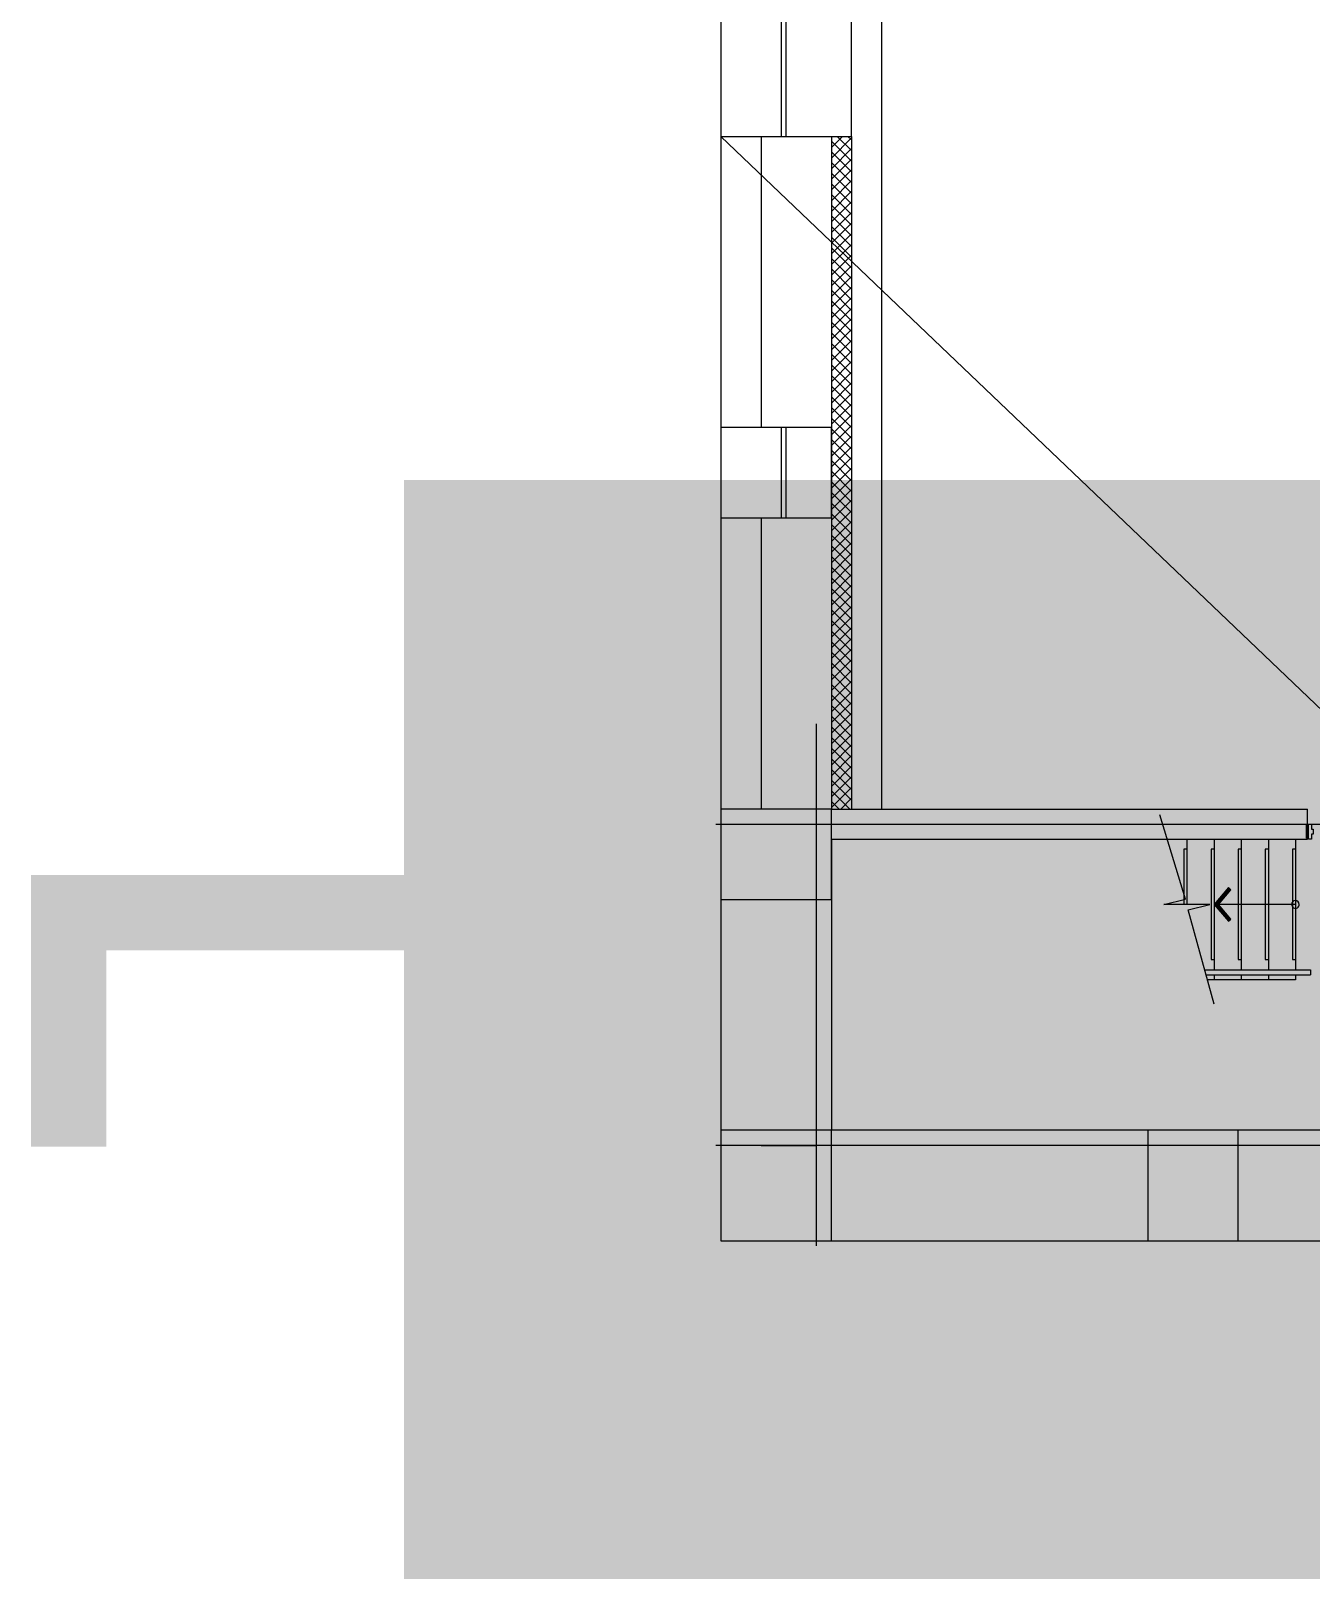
# Model space of a CAD drawing. Header units: millimetres. Extents: x 0 to 356400, y 0 to 68257.
# Drawn here: x 153439 to 153949, y 2567 to 3184 of the extents above; entities that cross this region are included whole.
import ezdxf

# ---------------------------------------------------------------- set-up
doc = ezdxf.new("R2010")
doc.units = ezdxf.units.MM
doc.header["$LTSCALE"] = 75
doc.layers.add('8', color=8, linetype='Continuous')
doc.layers.add('AA-XXXX-TXT1', color=2, linetype='Continuous')

# ---------------------------------------------------------------- blocks, each defined once
blk = doc.blocks.new('G$C7369CDF7')
at = {"layer": '8'}
for p, q in [((105630, 50), (116630, 11558)), ((112480, 0), (112480, 10300)), ((115680, 10300), (115680, 0)), ((116630, 5200), (116630, 8550)), ((115530, 7100), (115530, 1150)), ((112330, 1150), (112330, 5890)), ((112630, 5890), (112330, 5890)), ((112490, 5900), (112490, 5880)), ((112620, 5900), (112490, 5900)), ((112620, 5890), (112490, 5890)), ((112620, 5880), (112490, 5880)), ((112510, 5900), (112510, 5880)), ((112600, 5900), (112600, 5880)), ((112620, 5900), (112620, 5880)), ((112630, 1150), (112630, 5890)), ((113930, 4866), (113930, 5920)), ((113930, 5920), (113980, 5920)), ((113980, 4880), (113980, 5920)), ((112630, 5770), (113930, 5770)), ((112730, 5770), (112730, 5740)), ((112730, 5740), (113830, 5740)), ((113280, 5770), (113280, 4960)), ((113830, 5740), (113830, 5770)), ((113980, 5770), (114030, 5770)), ((114030, 5770), (114030, 4894)), ((112630, 5500), (113930, 5500)), ((112730, 5500), (112730, 5470)), ((112730, 5470), (113830, 5470)), ((113830, 5470), (113830, 5500)), ((113980, 5500), (114030, 5500)), ((112630, 5230), (113930, 5230)), ((112730, 5230), (112730, 5200)), ((112730, 5200), (113830, 5200)), ((113134, 5127), (113112, 5102)), ((113112, 5102), (113280, 4960)), ((113280, 5004), (113134, 5127)), ((113426, 5127), (113280, 5004)), ((113280, 4960), (113448, 5102)), ((113448, 5102), (113426, 5127)), ((113830, 5200), (113830, 5230)), ((113980, 5230), (114030, 5230)), ((116630, 5200), (115530, 5200)), ((115530, 5200), (115530, 4300)), ((116630, 4300), (116630, 5200)), ((112630, 4960), (113930, 4960)), ((112730, 4960), (112730, 4930)), ((114273, 4960), (113334, 4702)), ((113830, 4930), (113830, 4960)), ((113980, 4960), (114030, 4960)), ((112730, 4930), (113830, 4930)), ((113334, 4702), (113280, 4919)), ((113280, 4919), (113280, 4461)), ((113227, 4675), (112387, 4418)), ((112630, 4690), (113280, 4690)), ((112730, 4690), (112730, 4660)), ((112730, 4660), (113280, 4660)), ((113280, 4461), (113227, 4675)), ((115530, 4300), (116630, 4300)), ((116630, 1150), (116630, 4300)), ((60830, 1650), (112330, 1650)), ((105630, 1350), (104330, 1350)), ((105630, 1350), (112330, 1350)), ((105630, 50), (105630, 1350)), ((105630, 1150), (112330, 1150)), ((109430, 1150), (108530, 1150)), ((108530, 1150), (108530, 50)), ((109430, 50), (109430, 1150)), ((113230, 1150), (112330, 1150)), ((112330, 1150), (112330, 50)), ((112630, 1150), (115530, 1150)), ((113230, 50), (113230, 1150)), ((116630, 1150), (115530, 1150)), ((115530, 1150), (115530, 50)), ((116630, 50), (116630, 1150)), ((116680, 1000), (111480, 1000)), ((112480, 450), (112480, 1000)), ((115680, 450), (115680, 1000)), ((105630, 700), (104330, 700)), ((104330, 650), (105630, 650)), ((105630, 650), (105630, 700)), ((108530, 700), (108530, 650)), ((109430, 700), (108530, 700)), ((108530, 650), (109430, 650)), ((109430, 650), (109430, 700)), ((105630, 450), (108530, 450)), ((109430, 450), (112330, 450)), ((16830, 50), (105630, 50)), ((104330, 50), (105630, 50)), ((105630, 50), (108530, 50)), ((108530, 50), (109430, 50)), ((109430, 50), (112330, 50)), ((112330, 50), (113230, 50)), ((113230, 50), (115530, 50)), ((115530, 50), (116630, 50))]:
    blk.add_line(p, q, dxfattribs=at)
at = {"layer": '8', "transparency": 33554687}
for p, q in [((105630, 1314), (105666, 1350)), ((105630, 1208), (105772, 1350)), ((105740, 1150), (105630, 1260)), ((105846, 1150), (105646, 1350)), ((105678, 1150), (105878, 1350)), ((105952, 1150), (105752, 1350)), ((105784, 1150), (105984, 1350)), ((106058, 1150), (105858, 1350)), ((105890, 1150), (106090, 1350)), ((106164, 1150), (105964, 1350)), ((105996, 1150), (106196, 1350)), ((106271, 1150), (106071, 1350)), ((106102, 1150), (106302, 1350)), ((106377, 1150), (106177, 1350)), ((106209, 1150), (106409, 1350)), ((106483, 1150), (106283, 1350)), ((106315, 1150), (106515, 1350)), ((106589, 1150), (106389, 1350)), ((106421, 1150), (106621, 1350)), ((106695, 1150), (106495, 1350)), ((106527, 1150), (106727, 1350)), ((106801, 1150), (106601, 1350)), ((106633, 1150), (106833, 1350)), ((106907, 1150), (106707, 1350)), ((106739, 1150), (106939, 1350)), ((107013, 1150), (106813, 1350)), ((106845, 1150), (107045, 1350)), ((107119, 1150), (106919, 1350)), ((106951, 1150), (107151, 1350)), ((107225, 1150), (107025, 1350)), ((107057, 1150), (107257, 1350)), ((107331, 1150), (107131, 1350)), ((107163, 1150), (107363, 1350)), ((107437, 1150), (107237, 1350)), ((107269, 1150), (107469, 1350)), ((107543, 1150), (107343, 1350)), ((107375, 1150), (107575, 1350)), ((107649, 1150), (107449, 1350)), ((107481, 1150), (107681, 1350)), ((107755, 1150), (107555, 1350)), ((107587, 1150), (107787, 1350)), ((107862, 1150), (107662, 1350)), ((107693, 1150), (107893, 1350)), ((107968, 1150), (107768, 1350)), ((107800, 1150), (108000, 1350)), ((108074, 1150), (107874, 1350)), ((107906, 1150), (108106, 1350)), ((108180, 1150), (107980, 1350)), ((108012, 1150), (108212, 1350)), ((108286, 1150), (108086, 1350)), ((108118, 1150), (108318, 1350)), ((108392, 1150), (108192, 1350)), ((108224, 1150), (108424, 1350)), ((108498, 1150), (108298, 1350)), ((108330, 1150), (108530, 1350)), ((108604, 1150), (108404, 1350)), ((108436, 1150), (108636, 1350)), ((108710, 1150), (108510, 1350)), ((108542, 1150), (108742, 1350)), ((108816, 1150), (108616, 1350)), ((108648, 1150), (108848, 1350)), ((108922, 1150), (108722, 1350)), ((108754, 1150), (108954, 1350)), ((109028, 1150), (108828, 1350)), ((108860, 1150), (109060, 1350)), ((109134, 1150), (108934, 1350)), ((108966, 1150), (109166, 1350)), ((109240, 1150), (109040, 1350)), ((109072, 1150), (109272, 1350)), ((109346, 1150), (109146, 1350)), ((109178, 1150), (109378, 1350)), ((109453, 1150), (109253, 1350)), ((109284, 1150), (109484, 1350)), ((109559, 1150), (109359, 1350)), ((109390, 1150), (109590, 1350)), ((109665, 1150), (109465, 1350)), ((109497, 1150), (109697, 1350)), ((109771, 1150), (109571, 1350)), ((109603, 1150), (109803, 1350)), ((109877, 1150), (109677, 1350)), ((109709, 1150), (109909, 1350)), ((109983, 1150), (109783, 1350)), ((109815, 1150), (110015, 1350)), ((110089, 1150), (109889, 1350)), ((109921, 1150), (110121, 1350)), ((110195, 1150), (109995, 1350)), ((110027, 1150), (110227, 1350)), ((110301, 1150), (110101, 1350)), ((110133, 1150), (110333, 1350)), ((110407, 1150), (110207, 1350)), ((110239, 1150), (110439, 1350)), ((110513, 1150), (110313, 1350)), ((110345, 1150), (110545, 1350)), ((110619, 1150), (110419, 1350)), ((110451, 1150), (110651, 1350)), ((110725, 1150), (110525, 1350)), ((110557, 1150), (110757, 1350)), ((110831, 1150), (110631, 1350)), ((110663, 1150), (110863, 1350)), ((110937, 1150), (110737, 1350)), ((110769, 1150), (110969, 1350)), ((111043, 1150), (110843, 1350)), ((110875, 1150), (111075, 1350)), ((111150, 1150), (110950, 1350)), ((110981, 1150), (111181, 1350)), ((111256, 1150), (111056, 1350)), ((111088, 1150), (111288, 1350)), ((111362, 1150), (111162, 1350)), ((111194, 1150), (111394, 1350)), ((111468, 1150), (111268, 1350)), ((111300, 1150), (111500, 1350)), ((111574, 1150), (111374, 1350)), ((111406, 1150), (111606, 1350)), ((111680, 1150), (111480, 1350)), ((111512, 1150), (111712, 1350)), ((111786, 1150), (111586, 1350)), ((111618, 1150), (111818, 1350)), ((111892, 1150), (111692, 1350)), ((111724, 1150), (111924, 1350)), ((111998, 1150), (111798, 1350)), ((111830, 1150), (112030, 1350)), ((112104, 1150), (111904, 1350)), ((111936, 1150), (112136, 1350)), ((112210, 1150), (112010, 1350)), ((112042, 1150), (112242, 1350)), ((112316, 1150), (112116, 1350)), ((112148, 1150), (112330, 1332)), ((112330, 1242), (112222, 1350)), ((112330, 1348), (112328, 1350)), ((105634, 1150), (105630, 1154)), ((112254, 1150), (112330, 1226))]:
    blk.add_line(p, q, dxfattribs=at)
at = {"layer": '8'}
blk.add_lwpolyline([(112500, 5900), (112480, 5900), (112480, 5930), (112530, 5930), (112530, 5945), (112580, 5945), (112580, 5930), (112630, 5930), (112630, 5900), (112610, 5900)], dxfattribs=at)
for start, end in [(90, 270), (270, 90)]:
    blk.add_arc((113280, 5770), 37.5, start, end, dxfattribs=at)
for points in [[(113280, 5004), (113280, 4960), (113134, 5127), (113112, 5102)], [(113426, 5127), (113448, 5102), (113280, 5004), (113280, 4960)]]:
    blk.add_solid(points, dxfattribs=at)

msp = doc.modelspace()

# ---------------------------------------------------------------- hatches: boundary and pattern name
at = {"transparency": 33554687}
h = msp.add_hatch(color=254, dxfattribs=at)
h.dxf.hatch_style = 1
h.paths.add_polyline_path([(154228.71, 2592.12), (153612.91, 2592.12), (153612.91, 2979.93), (154228.71, 2979.93)])

# ---------------------------------------------------------------- linework, layer by layer
at = {"const_width": 50}
msp.add_lwpolyline([(154228.71, 2592.12), (153612.91, 2592.12), (153612.91, 2979.93), (154228.71, 2979.93)], close=True, dxfattribs=at)
at = {"layer": 'AA-XXXX-TXT1', "const_width": 30}
msp.add_lwpolyline([(154388.95, 2739.39), (154388.95, 2832.58), (153454.39, 2832.58), (153454.39, 2739.39)], dxfattribs=at)

# ---------------------------------------------------------------- block references
at = {"xscale": 0.04000000000000001, "yscale": 0.04000000000000001, "zscale": 0.04000000000000001, "rotation": 270}
msp.add_blockref('G$C7369CDF7', (153712.17, 7367.09), dxfattribs=at)

doc.saveas('drawing.dxf')
